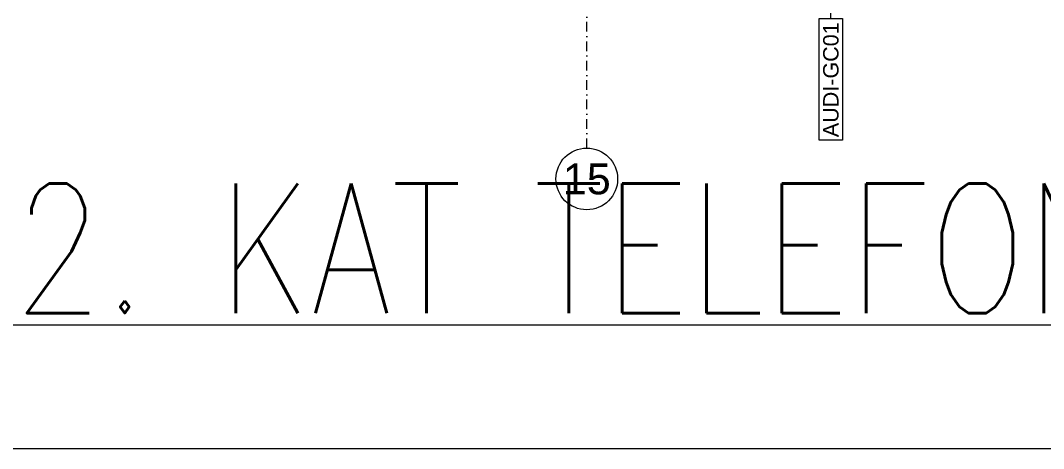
# Model space of a CAD drawing. Extents: x -2050 to 29725, y -1777 to 6820.
# Drawn here: x 13445 to 14109, y 0 to 278 of the extents above; entities that cross this region are included whole.
import ezdxf
from ezdxf.enums import TextEntityAlignment as Align

# ---------------------------------------------------------------- set-up
doc = ezdxf.new("R2010")
doc.units = 0
doc.header["$LTSCALE"] = 25
doc.header["$MEASUREMENT"] = 0
doc.linetypes.add('DASHDOT2', pattern=[0.5, 0.25, -0.125, 0, -0.125])
doc.layers.get('0').update_dxf_attribs({"color": 9, "lineweight": 9})
for name, color, linetype, lineweight in [('22', 8, 'Continuous', 9), ('24', 9, 'DASHDOT2', 9), ('40A', 9, 'Continuous', 9), ('E-YAZI', 7, 'Continuous', 30)]:
    doc.layers.add(name, color=color, linetype=linetype, lineweight=lineweight)
doc.styles.add('Arial', font='arial.ttf', dxfattribs={"height": 2.5})
doc.styles.add('E-YAZI', font='txttw.shx')

# ---------------------------------------------------------------- blocks, each defined once
blk = doc.blocks.new('0_wallno')
blk.add_lwpolyline([(-7.84, 1.5), (7.94, 1.5), (7.94, -1.5), (-7.84, -1.5)], close=True)
blk.add_lwpolyline([(7.94, 0), (16.13, 0)])
at = {"style": 'Arial'}
blk.add_attdef('GENISLIK', text='', height=2, dxfattribs=at).set_placement((8.44, 0), align=Align.BOTTOM_LEFT)
blk.add_attdef('DUVARNO', text='', height=2, dxfattribs=at).set_placement((0, 0), align=Align.MIDDLE_CENTER)
blk.add_attdef('YUKSEKLIK', text='', height=2, dxfattribs=at).set_placement((8.44, -0.5), align=Align.TOP_LEFT)
blk = doc.blocks.new('KAPI KODLARI 2. KAT')
at = {"layer": '22'}
ref = blk.add_blockref('0_wallno', (13970.75, 239.34), dxfattribs=dict(at, xscale=5, yscale=5, zscale=5, rotation=90))
ref.add_attrib('DUVARNO', 'AUDI-GC01', dxfattribs={"layer": '0', "height": 10, "rotation": 90, "style": 'Arial'}).set_placement((13970.75, 239.34), align=Align.MIDDLE_CENTER)
blk = doc.blocks.new('0_aks')
at = {"linetype": 'Continuous'}
blk.add_circle((0, 0), 2, dxfattribs=at)
at = {"style": 'Arial'}
blk.add_attdef('AKS', text='', height=2, dxfattribs=at).set_placement((0, 0), align=Align.MIDDLE_CENTER)
blk = doc.blocks.new('P-AKS_AUDI')
at = {"layer": '24'}
blk.add_lwpolyline([(-2800, -2590), (-2800, -2440)], dxfattribs=at)
at = {"layer": '24', "xscale": 10, "yscale": 10, "zscale": 10}
blk.add_blockref('0_aks', (-2800, -2610), dxfattribs=at).add_auto_attribs({'AKS': '15'})
blk = doc.blocks.new('p-2. kat planı')
at = {"layer": '24'}
blk.add_blockref('P-AKS_AUDI', (16612.5, 2785), dxfattribs=at)

msp = doc.modelspace()

# ---------------------------------------------------------------- linework, layer by layer
at = {"layer": '40A'}
for points in [[(17835, 4205), (11890, 4205), (11890, 0), (17835, 0)], [(17295.06, 80), (11970, 80), (11970, 4125), (17295.06, 4125)]]:
    msp.add_lwpolyline(points, close=True, dxfattribs=at)

# ---------------------------------------------------------------- block references
msp.add_blockref('p-2. kat planı', (0, 0))
at = {"layer": '22'}
msp.add_blockref('KAPI KODLARI 2. KAT', (0, 0), dxfattribs=at)

# ---------------------------------------------------------------- texts
at = {"layer": 'E-YAZI', "color": 4, "style": 'E-YAZI', "width": 0.8}
msp.add_text('2. KAT TELEFON-DATA-IPCCTV SISTEMI TESISAT PLANI', height=84, dxfattribs=at).set_placement((13440.81, 87.92))

doc.saveas('drawing.dxf')
